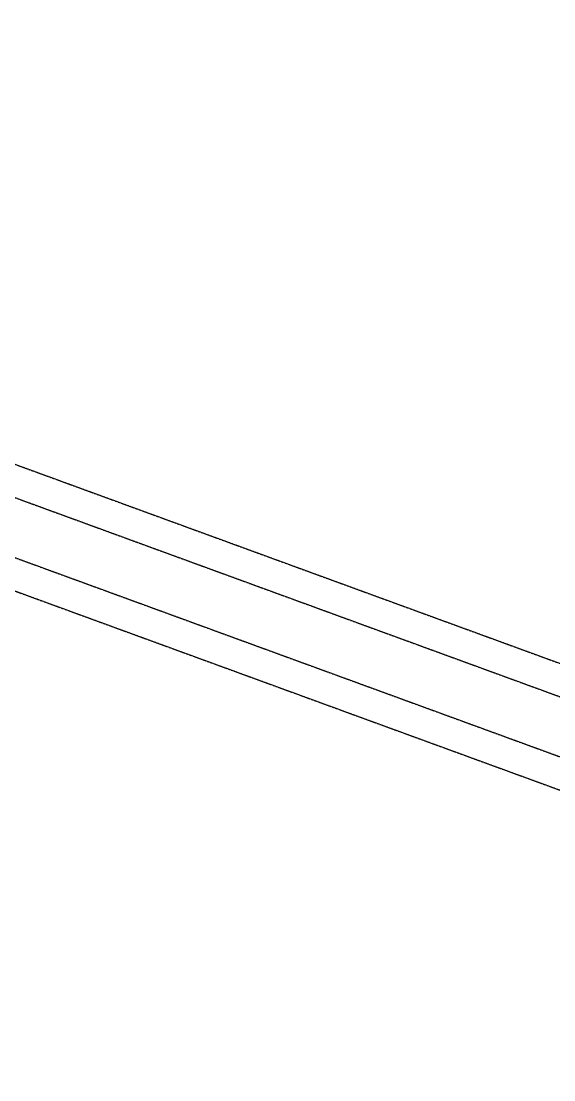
# Model space of a CAD drawing. Extents: x -111898 to 889894, y -2 to 1194865.
# Drawn here: x 648610 to 657113, y 777122 to 794022 of the extents above; entities that cross this region are included whole.
import ezdxf

# ---------------------------------------------------------------- set-up
doc = ezdxf.new("R2010")
doc.units = 0
doc.header["$LTSCALE"] = 10
doc.header["$MEASUREMENT"] = 0
doc.linetypes.add('10平面$0$DASH', pattern=[0.35, 0.25, -0.1])
doc.layers.add('0-WALL', color=252, linetype='Continuous')
doc.layers.add('WALL', color=252, linetype='Continuous')

msp = doc.modelspace()

# ---------------------------------------------------------------- hatches: boundary and pattern name
at = {"layer": '0-WALL'}
h = msp.add_hatch(dxfattribs=at)
h.set_pattern_fill('草坪或沼泽', color=8, scale=400, angle=-0.200257)
h.set_pattern_definition([(359.79974, (-824318.4, 704905.5), (1605.5824, 1594.398), [240, -48, 64, -48, 240, -960]), (359.79974, (-824398.3, 704953.8), (1605.5824, 1594.398), [160, -120, 240, -120, 160, -800]), (359.79974, (-823836, 705591.9), (1605.5824, 1594.398), [200, -80, 200, -1120]), (359.79974, (-824634.9, 705914.7), (1605.5824, 1594.398), [80, -160, 80, -1280]), (89.79974, (-824474.9, 705914.1), (-1594.398, 1605.5824), [144, -1456]), (89.79974, (-823998.3, 704952.4), (-1594.398, 1605.5824), [160, -1440]), (89.79974, (-823596, 705591), (-1594.398, 1605.5824), [160, -1440]), (44.79974, (-823790.3, 704935.7), (5.5922, 1599.9902), [160, -2102.7417]), (134.79974, (-824206.3, 704937.2), (-1599.9902, 5.5922), [160, -2102.7417]), (63.23469, (-823838.3, 704943.9), (5.5922, 1599.99023), [160, -3417.7088]), (75.7635, (-823918.27, 704952.15), (5.59221, 1599.99023), [160, -6436.969]), (75.7635, (-823516.03, 705590.75), (5.59221, 1599.99023), [128, -6468.969]), (75.7635, (-824442.9, 705914), (5.59221, 1599.99023), [112, -6484.969]), (103.835987, (-824078.27, 704952.7), (5.59221, 1599.99023), [160, -6436.969]), (103.835987, (-823676.03, 705591.3), (5.59221, 1599.99023), [128, -6468.969]), (103.835987, (-824506.9, 705914.2), (5.59221, 1599.99023), [112, -6484.969]), (116.364795, (-824158.3, 704945), (5.5922, 1599.99023), [160, -3417.7069])])
edge = h.paths.add_edge_path()
edge.add_arc((650511.7, 756169.39), 10500.96, 256.529736, 339.513382)
edge.add_line((660348.51, 752494.17), (679697.02, 805450.72))
edge.add_arc((669857.31, 809118.83), 10501.18, 339.555259, 430.470113)
edge.add_line((673367.84, 819015.84), (665666.23, 821829.71))
edge.add_arc((664733, 818975.44), 3002.96, 71.894482, 159.906593)
edge.add_line((661912.83, 820007.11), (676753.33, 814584.98))
edge.add_line((676753.33, 814584.98), (651633.06, 745830.18))
edge.add_line((651633.06, 745830.18), (636792.24, 751252.41))
edge.add_line((636792.24, 751252.41), (636463.06, 750350.45))
edge.add_arc((637878, 749836.1), 1505.53, 160.023006, 253.015376)
edge.add_line((637438.21, 748396.24), (648065.6, 745957.3))

# ---------------------------------------------------------------- linework, layer by layer
at = {"layer": 'WALL', "color": 8, "linetype": '10平面$0$DASH'}
for p, q in [((495627.23, 841315.73), (663287.34, 780059.41)), ((495455.64, 840846.1), (663115.75, 779589.78)), ((507942.54, 838306.84), (663767.82, 781374.49)), ((507770.95, 837837.2), (663596.23, 780904.85))]:
    msp.add_line(p, q, dxfattribs=at)

doc.saveas('drawing.dxf')
